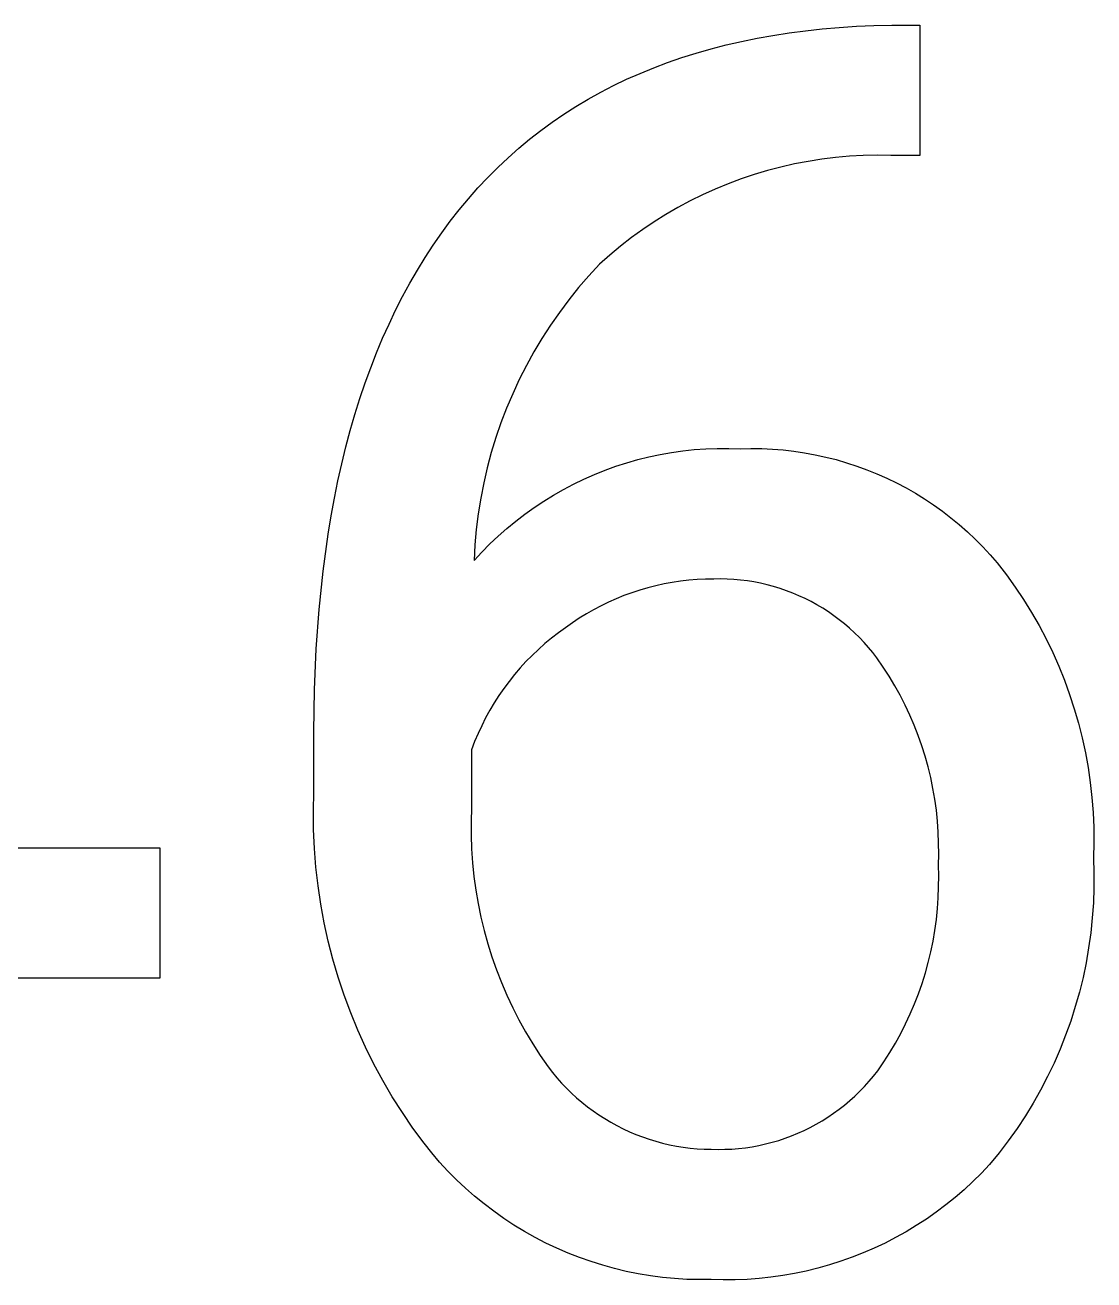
# Model space of a CAD drawing. Header units: millimetres. Extents: x 3269 to 7089, y 1744 to 4413.
# Drawn here: x 6324.98 to 6354.04, y 1911.58 to 1945.7 of the extents above; entities that cross this region are included whole.
import ezdxf

# ---------------------------------------------------------------- set-up
doc = ezdxf.new("R2010")
doc.units = ezdxf.units.MM
doc.header["$MEASUREMENT"] = 0
doc.layers.add('Domyślny', color=7, linetype='Continuous', true_color=0x000000)

msp = doc.modelspace()

# ---------------------------------------------------------------- linework, layer by layer
at = {"layer": 'Domyślny'}
for p, q in [((6345.755, 1945.49), (6346.201, 1945.549)), ((6346.201, 1945.549), (6346.656, 1945.598)), ((6346.656, 1945.598), (6347.117, 1945.638)), ((6347.117, 1945.638), (6347.587, 1945.669)), ((6347.587, 1945.669), (6348.063, 1945.69)), ((6348.063, 1945.69), (6348.548, 1945.702)), ((6348.548, 1945.702), (6349.309, 1945.702)), ((6349.309, 1945.702), (6349.309, 1942.157)), ((6344.044, 1945.162), (6344.46, 1945.258)), ((6344.46, 1945.258), (6344.884, 1945.345)), ((6344.884, 1945.345), (6345.316, 1945.422)), ((6345.316, 1945.422), (6345.755, 1945.49)), ((6342.839, 1944.818), (6343.233, 1944.942)), ((6343.233, 1944.942), (6343.635, 1945.057)), ((6343.635, 1945.057), (6344.044, 1945.162)), ((6341.703, 1944.389), (6342.074, 1944.541)), ((6342.074, 1944.541), (6342.453, 1944.684)), ((6342.453, 1944.684), (6342.839, 1944.818)), ((6340.983, 1944.056), (6341.339, 1944.227)), ((6341.339, 1944.227), (6341.703, 1944.389)), ((6340.293, 1943.686), (6340.634, 1943.876)), ((6340.634, 1943.876), (6340.983, 1944.056)), ((6339.959, 1943.487), (6340.293, 1943.686)), ((6339.315, 1943.061), (6339.633, 1943.278)), ((6339.633, 1943.278), (6339.959, 1943.487)), ((6338.7, 1942.597), (6339.004, 1942.833)), ((6339.004, 1942.833), (6339.315, 1943.061)), ((6338.404, 1942.351), (6338.7, 1942.597)), ((6338.116, 1942.096), (6338.404, 1942.351)), ((6347.396, 1942.133), (6347.02, 1942.1)), ((6347.773, 1942.154), (6347.396, 1942.133)), ((6348.15, 1942.162), (6347.773, 1942.154)), ((6348.527, 1942.157), (6348.15, 1942.162)), ((6349.309, 1942.157), (6348.527, 1942.157)), ((6337.562, 1941.557), (6337.835, 1941.831)), ((6337.835, 1941.831), (6338.116, 1942.096)), ((6345.535, 1941.842), (6345.17, 1941.746)), ((6345.903, 1941.925), (6345.535, 1941.842)), ((6346.273, 1941.996), (6345.903, 1941.925)), ((6346.646, 1942.054), (6346.273, 1941.996)), ((6347.02, 1942.1), (6346.646, 1942.054)), ((6337.296, 1941.274), (6337.562, 1941.557)), ((6344.451, 1941.518), (6344.097, 1941.386)), ((6344.808, 1941.638), (6344.451, 1941.518)), ((6345.17, 1941.746), (6344.808, 1941.638)), ((6337.038, 1940.981), (6337.296, 1941.274)), ((6343.749, 1941.243), (6343.405, 1941.087)), ((6344.097, 1941.386), (6343.749, 1941.243)), ((6336.787, 1940.679), (6337.038, 1940.981)), ((6343.067, 1940.92), (6342.734, 1940.742)), ((6343.405, 1941.087), (6343.067, 1940.92)), ((6336.544, 1940.368), (6336.787, 1940.679)), ((6342.408, 1940.553), (6342.088, 1940.353)), ((6342.734, 1940.742), (6342.408, 1940.553)), ((6336.309, 1940.048), (6336.544, 1940.368)), ((6341.775, 1940.142), (6341.47, 1939.921)), ((6342.088, 1940.353), (6341.775, 1940.142)), ((6336.081, 1939.72), (6336.309, 1940.048)), ((6341.47, 1939.921), (6341.172, 1939.689)), ((6335.861, 1939.383), (6336.081, 1939.72)), ((6340.882, 1939.448), (6340.6, 1939.197)), ((6341.172, 1939.689), (6340.882, 1939.448)), ((6335.649, 1939.038), (6335.861, 1939.383)), ((6340.6, 1939.197), (6340.311, 1938.884)), ((6335.444, 1938.684), (6335.649, 1939.038)), ((6340.311, 1938.884), (6340.033, 1938.562)), ((6335.247, 1938.322), (6335.444, 1938.684)), ((6340.033, 1938.562), (6339.766, 1938.23)), ((6335.058, 1937.951), (6335.247, 1938.322)), ((6339.766, 1938.23), (6339.511, 1937.889)), ((6334.877, 1937.571), (6335.058, 1937.951)), ((6339.511, 1937.889), (6339.267, 1937.539)), ((6334.703, 1937.183), (6334.877, 1937.571)), ((6339.267, 1937.539), (6339.036, 1937.181)), ((6334.537, 1936.787), (6334.703, 1937.183)), ((6339.036, 1937.181), (6338.818, 1936.816)), ((6334.379, 1936.382), (6334.537, 1936.787)), ((6338.818, 1936.816), (6338.612, 1936.443)), ((6334.229, 1935.968), (6334.379, 1936.382)), ((6338.612, 1936.443), (6338.42, 1936.063)), ((6338.42, 1936.063), (6338.24, 1935.676)), ((6334.086, 1935.546), (6334.229, 1935.968)), ((6338.24, 1935.676), (6338.074, 1935.284)), ((6333.951, 1935.115), (6334.086, 1935.546)), ((6333.823, 1934.676), (6333.951, 1935.115)), ((6338.074, 1935.284), (6337.922, 1934.886)), ((6333.704, 1934.228), (6333.823, 1934.676)), ((6337.922, 1934.886), (6337.783, 1934.484)), ((6337.783, 1934.484), (6337.659, 1934.076)), ((6333.592, 1933.771), (6333.704, 1934.228)), ((6337.659, 1934.076), (6337.549, 1933.665)), ((6341.643, 1933.884), (6341.946, 1933.96)), ((6341.946, 1933.96), (6342.251, 1934.025)), ((6342.251, 1934.025), (6342.558, 1934.079)), ((6342.558, 1934.079), (6342.867, 1934.123)), ((6342.867, 1934.123), (6343.178, 1934.156)), ((6343.178, 1934.156), (6343.489, 1934.178)), ((6343.489, 1934.178), (6343.801, 1934.19)), ((6343.801, 1934.19), (6344.113, 1934.191)), ((6344.113, 1934.191), (6344.425, 1934.181)), ((6344.425, 1934.181), (6344.718, 1934.188)), ((6344.718, 1934.188), (6345.012, 1934.184)), ((6345.012, 1934.184), (6345.305, 1934.171)), ((6345.305, 1934.171), (6345.597, 1934.147)), ((6345.597, 1934.147), (6345.889, 1934.114)), ((6345.889, 1934.114), (6346.179, 1934.071)), ((6346.179, 1934.071), (6346.467, 1934.018)), ((6346.467, 1934.018), (6346.754, 1933.955)), ((6346.754, 1933.955), (6347.038, 1933.883)), ((6333.488, 1933.306), (6333.592, 1933.771)), ((6337.549, 1933.665), (6337.453, 1933.25)), ((6340.462, 1933.481), (6340.752, 1933.597)), ((6340.752, 1933.597), (6341.046, 1933.703)), ((6341.046, 1933.703), (6341.343, 1933.799)), ((6341.343, 1933.799), (6341.643, 1933.884)), ((6347.038, 1933.883), (6347.32, 1933.801)), ((6347.32, 1933.801), (6347.599, 1933.71)), ((6347.599, 1933.71), (6347.874, 1933.609)), ((6347.874, 1933.609), (6348.146, 1933.499)), ((6333.391, 1932.833), (6333.488, 1933.306)), ((6339.896, 1933.219), (6340.177, 1933.355)), ((6340.177, 1933.355), (6340.462, 1933.481)), ((6348.146, 1933.499), (6348.415, 1933.38)), ((6348.415, 1933.38), (6348.678, 1933.252)), ((6348.678, 1933.252), (6348.938, 1933.115)), ((6337.453, 1933.25), (6337.371, 1932.832)), ((6339.083, 1932.756), (6339.348, 1932.919)), ((6339.348, 1932.919), (6339.62, 1933.074)), ((6339.62, 1933.074), (6339.896, 1933.219)), ((6348.938, 1933.115), (6349.193, 1932.97)), ((6349.193, 1932.97), (6349.442, 1932.815)), ((6333.303, 1932.351), (6333.391, 1932.833)), ((6337.371, 1932.832), (6337.304, 1932.411)), ((6338.569, 1932.401), (6338.823, 1932.583)), ((6338.823, 1932.583), (6339.083, 1932.756)), ((6349.442, 1932.815), (6349.686, 1932.653)), ((6349.686, 1932.653), (6349.925, 1932.482)), ((6333.222, 1931.86), (6333.303, 1932.351)), ((6337.304, 1932.411), (6337.251, 1931.988)), ((6338.322, 1932.211), (6338.569, 1932.401)), ((6349.925, 1932.482), (6350.158, 1932.304)), ((6350.158, 1932.304), (6350.384, 1932.117)), ((6337.251, 1931.988), (6337.213, 1931.564)), ((6337.847, 1931.805), (6338.081, 1932.012)), ((6338.081, 1932.012), (6338.322, 1932.211)), ((6350.384, 1932.117), (6350.604, 1931.923)), ((6350.604, 1931.923), (6350.818, 1931.722)), ((6333.083, 1930.853), (6333.222, 1931.86)), ((6337.213, 1931.564), (6337.19, 1931.139)), ((6337.402, 1931.368), (6337.621, 1931.591)), ((6337.621, 1931.591), (6337.847, 1931.805)), ((6350.818, 1931.722), (6351.024, 1931.514)), ((6337.19, 1931.139), (6337.402, 1931.368)), ((6351.024, 1931.514), (6351.224, 1931.298)), ((6351.224, 1931.298), (6351.416, 1931.076)), ((6351.416, 1931.076), (6351.666, 1930.751)), ((6332.975, 1929.812), (6333.083, 1930.853)), ((6342.578, 1930.544), (6342.355, 1930.502)), ((6342.802, 1930.577), (6342.578, 1930.544)), ((6343.028, 1930.604), (6342.802, 1930.577)), ((6343.254, 1930.622), (6343.028, 1930.604)), ((6343.481, 1930.633), (6343.254, 1930.622)), ((6343.708, 1930.637), (6343.481, 1930.633)), ((6343.891, 1930.639), (6343.708, 1930.637)), ((6344.074, 1930.635), (6343.891, 1930.639)), ((6344.257, 1930.624), (6344.074, 1930.635)), ((6344.439, 1930.608), (6344.257, 1930.624)), ((6344.621, 1930.585), (6344.439, 1930.608)), ((6344.801, 1930.556), (6344.621, 1930.585)), ((6344.981, 1930.521), (6344.801, 1930.556)), ((6351.666, 1930.751), (6351.905, 1930.418)), ((6341.266, 1930.185), (6341.055, 1930.1)), ((6341.479, 1930.263), (6341.266, 1930.185)), ((6341.695, 1930.334), (6341.479, 1930.263)), ((6341.913, 1930.397), (6341.695, 1930.334)), ((6342.133, 1930.454), (6341.913, 1930.397)), ((6342.355, 1930.502), (6342.133, 1930.454)), ((6345.159, 1930.479), (6344.981, 1930.521)), ((6345.336, 1930.432), (6345.159, 1930.479)), ((6345.511, 1930.378), (6345.336, 1930.432)), ((6345.684, 1930.319), (6345.511, 1930.378)), ((6345.855, 1930.253), (6345.684, 1930.319)), ((6346.023, 1930.182), (6345.855, 1930.253)), ((6346.189, 1930.105), (6346.023, 1930.182)), ((6351.905, 1930.418), (6352.133, 1930.076)), ((6340.643, 1929.908), (6340.442, 1929.802)), ((6340.847, 1930.007), (6340.643, 1929.908)), ((6341.055, 1930.1), (6340.847, 1930.007)), ((6346.352, 1930.023), (6346.189, 1930.105)), ((6346.513, 1929.935), (6346.352, 1930.023)), ((6346.67, 1929.841), (6346.513, 1929.935)), ((6346.824, 1929.742), (6346.67, 1929.841)), ((6352.133, 1930.076), (6352.349, 1929.727)), ((6332.897, 1928.736), (6332.975, 1929.812)), ((6340.052, 1929.57), (6339.862, 1929.445)), ((6340.245, 1929.69), (6340.052, 1929.57)), ((6340.442, 1929.802), (6340.245, 1929.69)), ((6346.974, 1929.638), (6346.824, 1929.742)), ((6347.121, 1929.529), (6346.974, 1929.638)), ((6347.264, 1929.415), (6347.121, 1929.529)), ((6352.349, 1929.727), (6352.553, 1929.371)), ((6339.485, 1929.175), (6339.298, 1929.031)), ((6339.677, 1929.313), (6339.485, 1929.175)), ((6339.862, 1929.445), (6339.677, 1929.313)), ((6347.403, 1929.296), (6347.264, 1929.415)), ((6347.538, 1929.172), (6347.403, 1929.296)), ((6347.669, 1929.044), (6347.538, 1929.172)), ((6352.553, 1929.371), (6352.745, 1929.008)), ((6339.116, 1928.88), (6338.939, 1928.723)), ((6339.298, 1929.031), (6339.116, 1928.88)), ((6347.795, 1928.912), (6347.669, 1929.044)), ((6347.916, 1928.775), (6347.795, 1928.912)), ((6352.745, 1929.008), (6352.924, 1928.639)), ((6332.851, 1927.627), (6332.897, 1928.736)), ((6338.768, 1928.56), (6338.602, 1928.391)), ((6338.939, 1928.723), (6338.768, 1928.56)), ((6348.033, 1928.634), (6347.916, 1928.775)), ((6348.144, 1928.489), (6348.033, 1928.634)), ((6348.315, 1928.243), (6348.144, 1928.489)), ((6352.924, 1928.639), (6353.09, 1928.264)), ((6338.442, 1928.217), (6338.288, 1928.038)), ((6338.602, 1928.391), (6338.442, 1928.217)), ((6348.478, 1927.992), (6348.315, 1928.243)), ((6353.09, 1928.264), (6353.244, 1927.883)), ((6338.141, 1927.853), (6338, 1927.663)), ((6338.288, 1928.038), (6338.141, 1927.853)), ((6348.631, 1927.735), (6348.478, 1927.992)), ((6353.244, 1927.883), (6353.384, 1927.498)), ((6332.836, 1926.483), (6332.851, 1927.627)), ((6337.865, 1927.469), (6337.738, 1927.27)), ((6338, 1927.663), (6337.865, 1927.469)), ((6348.777, 1927.474), (6348.631, 1927.735)), ((6348.913, 1927.207), (6348.777, 1927.474)), ((6353.384, 1927.498), (6353.512, 1927.107)), ((6337.738, 1927.27), (6337.617, 1927.066)), ((6349.04, 1926.937), (6348.913, 1927.207)), ((6337.503, 1926.859), (6337.397, 1926.648)), ((6337.617, 1927.066), (6337.503, 1926.859)), ((6349.158, 1926.662), (6349.04, 1926.937)), ((6353.512, 1927.107), (6353.625, 1926.713)), ((6332.836, 1924.842), (6332.836, 1926.483)), ((6337.297, 1926.434), (6337.205, 1926.216)), ((6337.397, 1926.648), (6337.297, 1926.434)), ((6349.267, 1926.383), (6349.158, 1926.662)), ((6353.625, 1926.713), (6353.726, 1926.315)), ((6337.205, 1926.216), (6337.121, 1925.995)), ((6349.367, 1926.101), (6349.267, 1926.383)), ((6349.456, 1925.815), (6349.367, 1926.101)), ((6353.726, 1926.315), (6353.812, 1925.914)), ((6337.121, 1925.995), (6337.121, 1924.416)), ((6349.537, 1925.527), (6349.456, 1925.815)), ((6353.812, 1925.914), (6353.885, 1925.51)), ((6349.607, 1925.236), (6349.537, 1925.527)), ((6353.885, 1925.51), (6353.945, 1925.104)), ((6349.668, 1924.943), (6349.607, 1925.236)), ((6353.945, 1925.104), (6353.99, 1924.696)), ((6332.823, 1924.332), (6332.836, 1924.842)), ((6349.719, 1924.648), (6349.668, 1924.943)), ((6337.121, 1924.416), (6337.109, 1924.043)), ((6349.76, 1924.352), (6349.719, 1924.648)), ((6353.99, 1924.696), (6354.021, 1924.287)), ((6332.827, 1923.821), (6332.823, 1924.332)), ((6337.109, 1924.043), (6337.11, 1923.668)), ((6349.791, 1924.054), (6349.76, 1924.352)), ((6349.812, 1923.756), (6349.791, 1924.054)), ((6354.021, 1924.287), (6354.038, 1923.877)), ((6332.849, 1923.311), (6332.827, 1923.821)), ((6349.823, 1923.457), (6349.812, 1923.756)), ((6354.038, 1923.877), (6354.042, 1923.466)), ((6337.11, 1923.668), (6337.123, 1923.295)), ((6349.824, 1923.158), (6349.823, 1923.457)), ((6354.042, 1923.466), (6354.031, 1923.056)), ((6323.991, 1923.326), (6328.647, 1923.326)), ((6328.647, 1923.326), (6328.647, 1919.781)), ((6332.889, 1922.802), (6332.849, 1923.311)), ((6337.123, 1923.295), (6337.149, 1922.921)), ((6349.815, 1922.859), (6349.824, 1923.158)), ((6354.031, 1923.056), (6354.044, 1922.646)), ((6332.947, 1922.295), (6332.889, 1922.802)), ((6337.149, 1922.921), (6337.187, 1922.549)), ((6349.824, 1922.562), (6349.815, 1922.859)), ((6337.187, 1922.549), (6337.238, 1922.179)), ((6349.823, 1922.265), (6349.824, 1922.562)), ((6354.044, 1922.646), (6354.044, 1922.236)), ((6333.022, 1921.79), (6332.947, 1922.295)), ((6337.238, 1922.179), (6337.301, 1921.81)), ((6349.812, 1921.968), (6349.823, 1922.265)), ((6354.044, 1922.236), (6354.029, 1921.827)), ((6333.115, 1921.288), (6333.022, 1921.79)), ((6337.301, 1921.81), (6337.377, 1921.444)), ((6349.761, 1921.376), (6349.791, 1921.672)), ((6349.791, 1921.672), (6349.812, 1921.968)), ((6354.029, 1921.827), (6354.001, 1921.418)), ((6337.377, 1921.444), (6337.464, 1921.08)), ((6349.72, 1921.082), (6349.761, 1921.376)), ((6354.001, 1921.418), (6353.958, 1921.01)), ((6333.225, 1920.789), (6333.115, 1921.288)), ((6337.464, 1921.08), (6337.564, 1920.719)), ((6349.67, 1920.789), (6349.72, 1921.082)), ((6353.958, 1921.01), (6353.902, 1920.604)), ((6333.352, 1920.294), (6333.225, 1920.789)), ((6337.564, 1920.719), (6337.676, 1920.362)), ((6349.61, 1920.498), (6349.67, 1920.789)), ((6333.496, 1919.805), (6333.352, 1920.294)), ((6337.676, 1920.362), (6337.8, 1920.009)), ((6349.541, 1920.209), (6349.61, 1920.498)), ((6353.902, 1920.604), (6353.832, 1920.201)), ((6337.8, 1920.009), (6337.936, 1919.661)), ((6349.462, 1919.923), (6349.541, 1920.209)), ((6353.832, 1920.201), (6353.748, 1919.799)), ((6328.647, 1919.781), (6323.991, 1919.781)), ((6333.657, 1919.32), (6333.496, 1919.805)), ((6337.936, 1919.661), (6338.083, 1919.317)), ((6349.275, 1919.359), (6349.373, 1919.64)), ((6349.373, 1919.64), (6349.462, 1919.923)), ((6353.748, 1919.799), (6353.65, 1919.401)), ((6333.835, 1918.842), (6333.657, 1919.32)), ((6338.083, 1919.317), (6338.242, 1918.978)), ((6349.167, 1919.082), (6349.275, 1919.359)), ((6353.65, 1919.401), (6353.539, 1919.007)), ((6338.242, 1918.978), (6338.411, 1918.645)), ((6349.051, 1918.809), (6349.167, 1919.082)), ((6353.539, 1919.007), (6353.414, 1918.616)), ((6334.03, 1918.369), (6333.835, 1918.842)), ((6338.411, 1918.645), (6338.592, 1918.318)), ((6348.925, 1918.54), (6349.051, 1918.809)), ((6353.414, 1918.616), (6353.276, 1918.23)), ((6334.24, 1917.904), (6334.03, 1918.369)), ((6338.592, 1918.318), (6338.784, 1917.996)), ((6348.648, 1918.015), (6348.791, 1918.275)), ((6348.791, 1918.275), (6348.925, 1918.54)), ((6334.467, 1917.447), (6334.24, 1917.904)), ((6338.784, 1917.996), (6338.987, 1917.682)), ((6348.496, 1917.759), (6348.648, 1918.015)), ((6353.276, 1918.23), (6353.125, 1917.849)), ((6338.987, 1917.682), (6339.093, 1917.524)), ((6348.335, 1917.509), (6348.496, 1917.759)), ((6353.125, 1917.849), (6352.961, 1917.474)), ((6334.709, 1916.997), (6334.467, 1917.447)), ((6339.093, 1917.524), (6339.205, 1917.369)), ((6339.205, 1917.369), (6339.321, 1917.218)), ((6339.321, 1917.218), (6339.443, 1917.071)), ((6348.052, 1917.119), (6348.167, 1917.265)), ((6348.167, 1917.265), (6348.335, 1917.509)), ((6352.961, 1917.474), (6352.784, 1917.104)), ((6334.967, 1916.557), (6334.709, 1916.997)), ((6339.443, 1917.071), (6339.57, 1916.929)), ((6339.57, 1916.929), (6339.701, 1916.791)), ((6347.808, 1916.838), (6347.932, 1916.976)), ((6347.932, 1916.976), (6348.052, 1917.119)), ((6352.784, 1917.104), (6352.595, 1916.74)), ((6335.24, 1916.125), (6334.967, 1916.557)), ((6339.701, 1916.791), (6339.838, 1916.657)), ((6339.838, 1916.657), (6339.978, 1916.529)), ((6347.407, 1916.451), (6347.545, 1916.576)), ((6347.545, 1916.576), (6347.679, 1916.705)), ((6347.679, 1916.705), (6347.808, 1916.838)), ((6352.595, 1916.74), (6352.394, 1916.383)), ((6339.978, 1916.529), (6340.123, 1916.405)), ((6340.123, 1916.405), (6340.272, 1916.286)), ((6340.272, 1916.286), (6340.426, 1916.172)), ((6346.968, 1916.108), (6347.118, 1916.217)), ((6347.118, 1916.217), (6347.264, 1916.332)), ((6347.264, 1916.332), (6347.407, 1916.451)), ((6352.394, 1916.383), (6352.18, 1916.034)), ((6335.528, 1915.703), (6335.24, 1916.125)), ((6340.426, 1916.172), (6340.582, 1916.064)), ((6340.582, 1916.064), (6340.743, 1915.961)), ((6340.743, 1915.961), (6340.907, 1915.864)), ((6340.907, 1915.864), (6341.074, 1915.772)), ((6346.496, 1915.811), (6346.657, 1915.905)), ((6346.657, 1915.905), (6346.814, 1916.003)), ((6346.814, 1916.003), (6346.968, 1916.108)), ((6352.18, 1916.034), (6351.954, 1915.691)), ((6335.83, 1915.292), (6335.528, 1915.703)), ((6341.074, 1915.772), (6341.244, 1915.686)), ((6341.244, 1915.686), (6341.417, 1915.606)), ((6341.417, 1915.606), (6341.593, 1915.532)), ((6341.593, 1915.532), (6341.771, 1915.464)), ((6345.824, 1915.494), (6345.996, 1915.565)), ((6345.996, 1915.565), (6346.165, 1915.641)), ((6346.165, 1915.641), (6346.332, 1915.723)), ((6346.332, 1915.723), (6346.496, 1915.811)), ((6351.954, 1915.691), (6351.717, 1915.357)), ((6336.038, 1915.033), (6335.83, 1915.292)), ((6341.771, 1915.464), (6341.952, 1915.402)), ((6341.952, 1915.402), (6342.134, 1915.346)), ((6342.134, 1915.346), (6342.318, 1915.296)), ((6342.318, 1915.296), (6342.504, 1915.253)), ((6342.504, 1915.253), (6342.691, 1915.216)), ((6342.691, 1915.216), (6342.879, 1915.186)), ((6342.879, 1915.186), (6343.068, 1915.162)), ((6344.382, 1915.15), (6344.567, 1915.171)), ((6344.567, 1915.171), (6344.75, 1915.198)), ((6344.75, 1915.198), (6344.933, 1915.232)), ((6344.933, 1915.232), (6345.115, 1915.272)), ((6345.115, 1915.272), (6345.295, 1915.319)), ((6345.295, 1915.319), (6345.473, 1915.371)), ((6345.473, 1915.371), (6345.65, 1915.43)), ((6345.65, 1915.43), (6345.824, 1915.494)), ((6351.717, 1915.357), (6351.469, 1915.031)), ((6336.254, 1914.781), (6336.038, 1915.033)), ((6343.068, 1915.162), (6343.258, 1915.144)), ((6343.258, 1915.144), (6343.449, 1915.133)), ((6343.449, 1915.133), (6343.639, 1915.129)), ((6343.639, 1915.129), (6343.825, 1915.125)), ((6343.825, 1915.125), (6344.011, 1915.127)), ((6344.011, 1915.127), (6344.197, 1915.135)), ((6344.197, 1915.135), (6344.382, 1915.15)), ((6351.469, 1915.031), (6351.21, 1914.714)), ((6336.48, 1914.537), (6336.254, 1914.781)), ((6336.713, 1914.301), (6336.48, 1914.537)), ((6351.21, 1914.714), (6350.986, 1914.478)), ((6336.955, 1914.073), (6336.713, 1914.301)), ((6350.754, 1914.249), (6350.515, 1914.029)), ((6350.986, 1914.478), (6350.754, 1914.249)), ((6337.205, 1913.853), (6336.955, 1914.073)), ((6337.462, 1913.643), (6337.205, 1913.853)), ((6350.268, 1913.817), (6350.015, 1913.613)), ((6350.515, 1914.029), (6350.268, 1913.817)), ((6337.726, 1913.441), (6337.462, 1913.643)), ((6350.015, 1913.613), (6349.755, 1913.418)), ((6337.997, 1913.249), (6337.726, 1913.441)), ((6338.274, 1913.067), (6337.997, 1913.249)), ((6349.488, 1913.231), (6349.215, 1913.054)), ((6349.755, 1913.418), (6349.488, 1913.231)), ((6338.558, 1912.894), (6338.274, 1913.067)), ((6338.847, 1912.731), (6338.558, 1912.894)), ((6348.937, 1912.886), (6348.653, 1912.727)), ((6349.215, 1913.054), (6348.937, 1912.886)), ((6339.142, 1912.578), (6338.847, 1912.731)), ((6339.442, 1912.435), (6339.142, 1912.578)), ((6339.747, 1912.303), (6339.442, 1912.435)), ((6348.07, 1912.439), (6347.771, 1912.31)), ((6348.364, 1912.578), (6348.07, 1912.439)), ((6348.653, 1912.727), (6348.364, 1912.578)), ((6340.057, 1912.182), (6339.747, 1912.303)), ((6340.37, 1912.072), (6340.057, 1912.182)), ((6347.469, 1912.19), (6347.162, 1912.081)), ((6347.771, 1912.31), (6347.469, 1912.19)), ((6340.687, 1911.972), (6340.37, 1912.072)), ((6341.007, 1911.884), (6340.687, 1911.972)), ((6341.33, 1911.806), (6341.007, 1911.884)), ((6341.656, 1911.74), (6341.33, 1911.806)), ((6346.223, 1911.817), (6345.905, 1911.75)), ((6346.539, 1911.895), (6346.223, 1911.817)), ((6346.852, 1911.983), (6346.539, 1911.895)), ((6347.162, 1912.081), (6346.852, 1911.983)), ((6341.983, 1911.686), (6341.656, 1911.74)), ((6342.313, 1911.642), (6341.983, 1911.686)), ((6342.643, 1911.611), (6342.313, 1911.642)), ((6342.975, 1911.59), (6342.643, 1911.611)), ((6343.307, 1911.582), (6342.975, 1911.59)), ((6343.639, 1911.584), (6343.307, 1911.582)), ((6343.964, 1911.575), (6343.639, 1911.584)), ((6344.29, 1911.577), (6343.964, 1911.575)), ((6344.615, 1911.59), (6344.29, 1911.577)), ((6344.939, 1911.614), (6344.615, 1911.59)), ((6345.263, 1911.648), (6344.939, 1911.614)), ((6345.585, 1911.694), (6345.263, 1911.648)), ((6345.905, 1911.75), (6345.585, 1911.694))]:
    msp.add_line(p, q, dxfattribs=at)

doc.saveas('drawing.dxf')
